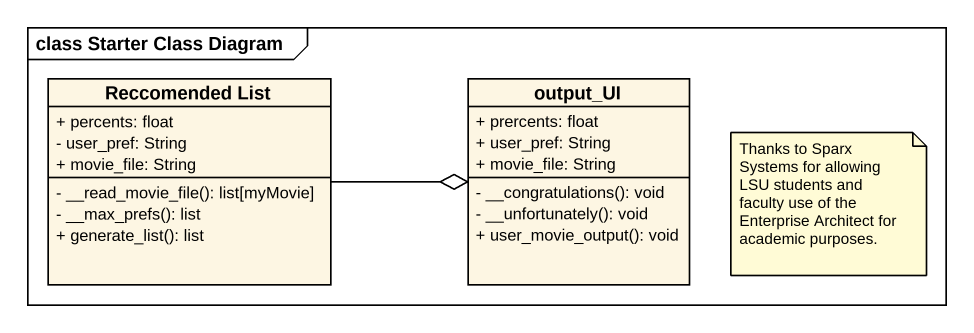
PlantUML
@startuml
mainframe class Starter Class Diagram
hide circle
hide empty members
skinparam classAttributeIconSize 0
class "Reccomended List" as Reccomended_List {
  + percents: float
  - user_pref: String
  + movie_file: String
  - __read_movie_file(): list[myMovie]
  - __max_prefs(): list
  + generate_list(): list
}
class output_UI {
  + prercents: float
  + user_pref: String
  + movie_file: String
  - __congratulations(): void
  - __unfortunately(): void
  + user_movie_output(): void
}
Reccomended_List -right-o output_UI
note as N1
  Thanks to Sparx Systems for allowing LSU students and faculty use of the Enterprise Architect for academic purposes.
end note
@enduml
